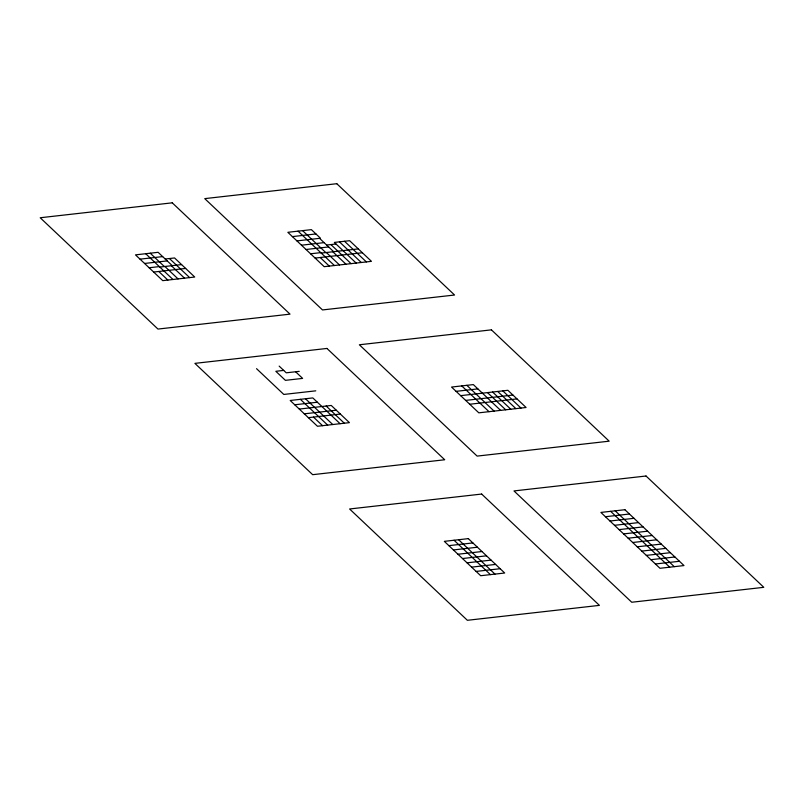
<?xml version="1.0" encoding="UTF-8"?>
<svg xmlns="http://www.w3.org/2000/svg" width="804" height="804" viewBox="0 0 804 804"><rect width="100%" height="100%" fill="white"/><g stroke="black" fill="none" stroke-linecap="round" stroke-linejoin="round"><path stroke-width="1.21" d="M292.385 236.607L315.942 233.944M296.927 240.898L320.484 238.235L311.389 229.642L287.842 232.306L324.203 266.677L371.458 261.34L349.629 240.697L334.343 242.426L356.172 263.069M140.037 259.159L162.659 256.607M165.212 259.009L174.558 257.953L194.729 277.028L162.76 280.646L135.484 254.868L158.117 252.305L172.237 265.652M301.47 245.2L324.102 242.637M144.579 263.461L167.202 260.898M326.645 245.049L335.992 243.994M306.022 249.491L328.645 246.939M149.122 267.752L159.323 266.596M159.805 267.059L181.573 264.596M310.565 253.793L320.756 252.637M153.675 272.053L185.644 268.435M321.238 253.089L358.313 248.908M315.108 258.084L362.373 252.747M283.701 370.403L275.832 371.297L285.4 380.342L302.626 378.403L295.601 371.76M299.229 371.347L286.254 372.815L279.159 366.111M315.781 390.834L283.802 394.442L256.536 368.664M294.736 404.774L317.359 402.221M299.279 409.075L331.248 405.457L349.428 422.643L317.459 426.261L290.194 400.482L312.816 397.92L340.092 423.698M456.089 391.347L477.867 388.885M460.642 395.648L507.897 390.302L526.087 407.487L478.822 412.834L451.546 387.056L473.325 384.593L500.601 410.372M304.304 413.829L336.283 410.211M308.374 417.668L340.343 414.05M465.667 400.402L512.932 395.055M469.727 404.241L516.992 398.895M605.432 516.721L629.452 514.007M609.975 521.022L633.994 518.309M614.527 525.313L638.537 522.6M448.863 545.645L472.883 542.931M619.07 529.615L643.089 526.901M453.416 549.946L477.425 547.222M623.613 533.906L647.632 531.193M457.958 554.237L481.978 551.524M628.155 538.208L652.175 535.494M462.501 558.539L486.52 555.825M632.708 542.499L656.717 539.785M467.054 562.83L491.063 560.117M637.25 546.8L661.27 544.087M471.596 567.132L495.616 564.418M641.793 551.102L665.812 548.378M476.139 571.423L500.158 568.709M646.336 555.393L670.355 552.68M650.888 559.695L674.898 556.971M655.431 563.986L679.45 561.272M344.534 241.28L366.363 261.913M502.801 390.885L520.982 408.07M339.439 241.853L361.267 262.486M497.706 391.458L515.887 408.643M492.611 392.03L510.791 409.216M615.171 510.811L674.265 566.669M330.896 244.567L351.077 263.642M487.515 392.613L505.696 409.799M610.618 511.324L669.702 567.182M319.56 238.346L333.67 251.692M332.826 251.783L345.981 264.214M326.334 252.516L339.489 264.948M466.843 385.327L494.108 411.105M302.585 230.637L325.801 252.577M298.033 231.16L334.394 265.531M461.737 385.9L489.013 411.678M320.203 257.511L329.298 266.104M326.153 406.03L344.333 423.226M169.453 258.536L189.633 277.601M171.383 265.752L184.538 278.184M458.612 539.735L494.973 574.106M305.48 398.754L332.755 424.532M164.9 266.486L178.056 278.918M454.049 540.248L490.42 574.619M150.237 253.2L164.358 266.546M300.384 399.327L327.66 425.105M145.685 253.712L172.95 279.49M313.47 417.085L322.555 425.678M158.77 271.471L167.855 280.063M336.796 183.704L204.739 198.628L322.504 309.942L454.561 295.018L336.796 183.704M172.257 202.829L40.2 217.753L157.966 329.067L290.023 314.143L172.257 202.829M326.957 348.444L194.9 363.368L312.666 474.682L444.723 459.757L326.957 348.444M491.415 329.851L359.358 344.775L477.124 456.099L609.181 441.175L491.415 329.851M481.656 494.058L349.599 508.982L467.365 620.296L599.422 605.372L481.656 494.058M646.034 476.008L513.977 490.932L631.743 602.246L763.8 587.322L646.034 476.008M624.899 509.716L600.889 512.429L659.973 568.287L683.993 565.564L624.899 509.716M468.34 538.63L444.321 541.353L480.681 575.724L504.701 573.011L468.34 538.63"/></g></svg>
